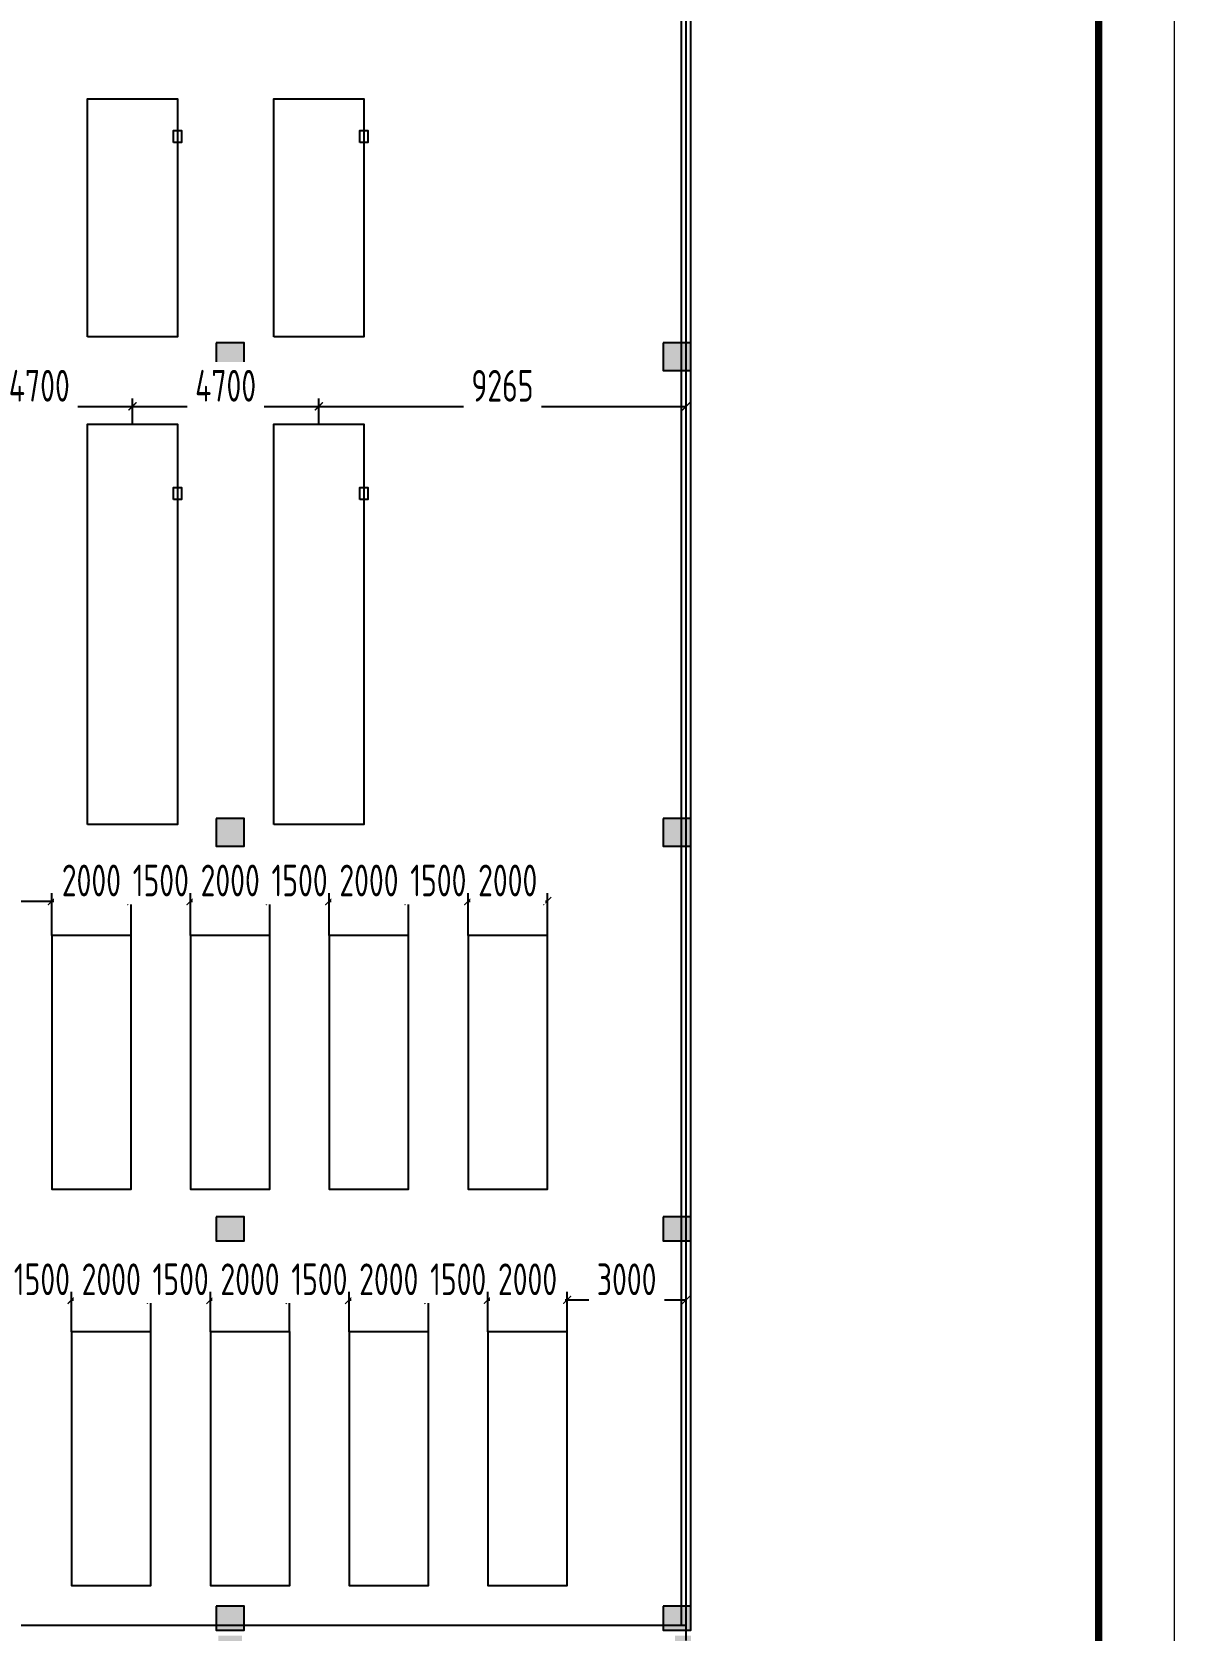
# Model space of a CAD drawing. Header units: inches. Extents: x -26985 to 86262, y -10753 to 149570.
# Drawn here: x 57431 to 86262, y 13367 to 53676 of the extents above; entities that cross this region are included whole.
import ezdxf

# ---------------------------------------------------------------- set-up
doc = ezdxf.new("R2010")
doc.units = ezdxf.units.IN
doc.header["$MEASUREMENT"] = 0
for name, color, linetype in [('COLUMN', 6, 'Continuous'), ('L-SM', 7, 'Continuous'), ('雨水管', 7, 'Continuous')]:
    doc.layers.add(name, color=color, linetype=linetype)
doc.styles.add('JY', font='gbenor.shx', dxfattribs={"width": 0.8, "bigfont": 'gbcbig.shx'})
doc.styles.add('JY-GB', font='gbenor.shx', dxfattribs={"width": 0.8, "bigfont": 'gbcbig.shx'})
doc.dimstyles.new('JY-800', dxfattribs={"dimscale": 400, "dimtxt": 2, "dimasz": 0.5, "dimexe": 0.5, "dimexo": 0, "dimgap": 0.3, "dimtad": 1, "dimdec": 0, "dimtxsty": 'JY-GB', "dimblk": 'ARCHTICK', "dimcen": 2.5, "dimclrd": 86, "dimclre": 86, "dimclrt": 7, "dimadec": 0, "dimazin": 0, "dimtfac": 1, "dimtdec": 0, "dimtmove": 0, "dimatfit": 3, "dimfxl": 1, "dimtfill": 1, "dimlwd": 25, "dimlwe": 25, "dimarcsym": 0})

# ---------------------------------------------------------------- blocks, each defined once
blk = doc.blocks.new('柱左')
at = {"layer": '雨水管'}
h = blk.add_hatch(color=256, dxfattribs=at)
h.paths.add_polyline_path([(26931, -42099), (26931, -42699), (27531, -42699), (27531, -42099)])
h.paths.add_polyline_path([(37351, -42099), (36751, -42099), (36751, -42699), (37351, -42699)])
h.paths.add_polyline_path([(47401, -42099), (46701, -42099), (46701, -42699), (47401, -42699)])
h.paths.add_polyline_path([(59401, -42699), (59401, -42099), (58701, -42099), (58701, -42699)])
h.paths.add_polyline_path([(68401, -42099), (67701, -42099), (67701, -42699), (68401, -42699)])
h.paths.add_polyline_path([(81461, -42699), (81461, -42099), (80761, -42099), (80761, -42699)])
h.paths.add_polyline_path([(82301, -42099), (81601, -42099), (81601, -42699), (82301, -42699)])
h.paths.add_polyline_path([(94901, -42099), (94201, -42099), (94201, -42699), (94901, -42699)])
h.paths.add_polyline_path([(102301, -42699), (102801, -42699), (102801, -42099), (102301, -42099)])
h.paths.add_polyline_path([(110851, -42699), (110851, -42099), (110251, -42099), (110251, -42699)])
h.paths.add_polyline_path([(110251, -52699), (110851, -52699), (110851, -52099), (110251, -52099)])
h.paths.add_polyline_path([(102801, -52699), (102801, -52099), (102301, -52099), (102301, -52699)])
h.paths.add_polyline_path([(94901, -52699), (94901, -52099), (94201, -52099), (94201, -52699)])
h.paths.add_polyline_path([(82301, -52099), (81601, -52099), (81601, -52699), (82301, -52699)])
h.paths.add_polyline_path([(81461, -52099), (80761, -52099), (80761, -52699), (81461, -52699)])
h.paths.add_polyline_path([(67701, -52099), (67701, -52699), (68401, -52699), (68401, -52099)])
h.paths.add_polyline_path([(58701, -52099), (58701, -52699), (59401, -52699), (59401, -52099)])
h.paths.add_polyline_path([(47401, -52699), (47401, -52099), (46701, -52099), (46701, -52699)])
h.paths.add_polyline_path([(36751, -52699), (37351, -52699), (37351, -52099), (36751, -52099)])
h.paths.add_polyline_path([(27531, -52099), (26931, -52099), (26931, -52699), (27531, -52699)])
h.paths.add_polyline_path([(26191, -52099), (26191, -52699), (26791, -52699), (26791, -52099)])
h.paths.add_polyline_path([(26191, -47699), (26791, -47699), (26791, -47099), (26191, -47099)])
h.paths.add_polyline_path([(26191, -62699), (26791, -62699), (26791, -62099), (26191, -62099)])
h.paths.add_polyline_path([(27531, -62099), (26931, -62099), (26931, -62699), (27531, -62699)])
h.paths.add_polyline_path([(36751, -62099), (36751, -62699), (37351, -62699), (37351, -62099)])
h.paths.add_polyline_path([(47401, -62699), (47401, -62099), (46701, -62099), (46701, -62699)])
h.paths.add_polyline_path([(58701, -62699), (59401, -62699), (59401, -62099), (58701, -62099)])
h.paths.add_polyline_path([(68401, -62099), (67701, -62099), (67701, -62699), (68401, -62699)])
h.paths.add_polyline_path([(82301, -62699), (82301, -62099), (81601, -62099), (81601, -62699)])
h.paths.add_polyline_path([(81461, -62099), (80761, -62099), (80761, -62699), (81461, -62699)])
h.paths.add_polyline_path([(94901, -62699), (94901, -62099), (94201, -62099), (94201, -62699)])
h.paths.add_polyline_path([(110851, -62699), (110851, -62099), (110251, -62099), (110251, -62699)])
h.paths.add_polyline_path([(110851, -72049), (110251, -72049), (110251, -72749), (110851, -72749)])
h.paths.add_polyline_path([(102301, -72749), (102801, -72749), (102801, -72049), (102301, -72049)])
h.paths.add_polyline_path([(94901, -72049), (94201, -72049), (94201, -72749), (94901, -72749)])
h.paths.add_polyline_path([(110251, -84019), (110851, -84019), (110851, -83319), (110251, -83319)])
h.paths.add_polyline_path([(102301, -84019), (102801, -84019), (102801, -83319), (102301, -83319)])
h.paths.add_polyline_path([(94901, -84019), (94901, -83319), (94201, -83319), (94201, -84019)])
h.paths.add_polyline_path([(81601, -84019), (82301, -84019), (82301, -83319), (81601, -83319)])
h.paths.add_polyline_path([(80861, -84019), (81461, -84019), (81461, -83619), (80861, -83619)])
h.paths.add_polyline_path([(81461, -80499), (81461, -80099), (80861, -80099), (80861, -80499)])
h.paths.add_polyline_path([(82301, -72049), (81601, -72049), (81601, -72749), (82301, -72749)])
h.paths.add_polyline_path([(80761, -72699), (81461, -72699), (81461, -72099), (80761, -72099)])
h.paths.add_polyline_path([(68401, -72749), (68401, -72049), (67701, -72049), (67701, -72749)])
h.paths.add_polyline_path([(72891, -80099), (72891, -80499), (73491, -80499), (73491, -80099)])
h.paths.add_polyline_path([(73491, -84019), (73491, -83619), (72891, -83619), (72891, -84019)])
h.paths.add_polyline_path([(67751, -84019), (68351, -84019), (68351, -83319), (67751, -83319)])
h.paths.add_polyline_path([(58701, -83319), (58701, -84019), (59401, -84019), (59401, -83319)])
h.paths.add_polyline_path([(59401, -72049), (58701, -72049), (58701, -72749), (59401, -72749)])
h.paths.add_polyline_path([(46701, -72749), (47401, -72749), (47401, -72049), (46701, -72049)])
h.paths.add_polyline_path([(47401, -83319), (46701, -83319), (46701, -84019), (47401, -84019)])
h.paths.add_polyline_path([(36751, -84019), (37351, -84019), (37351, -83319), (36751, -83319)])
h.paths.add_polyline_path([(37351, -72049), (36751, -72049), (36751, -72749), (37351, -72749)])
h.paths.add_polyline_path([(27531, -72049), (26931, -72049), (26931, -72749), (27531, -72749)])
h.paths.add_polyline_path([(26791, -72099), (26191, -72099), (26191, -72699), (26791, -72699)])
h.paths.add_polyline_path([(26791, -83619), (26191, -83619), (26191, -84019), (26791, -84019)])
h.paths.add_polyline_path([(27531, -83319), (26931, -83319), (26931, -84019), (27531, -84019)])
at = {"layer": 'COLUMN'}
for points in [[(27531, -72049), (26931, -72049), (26931, -72749), (27531, -72749)], [(37351, -72049), (36751, -72049), (36751, -72749), (37351, -72749)], [(47401, -72049), (46701, -72049), (46701, -72749), (47401, -72749)], [(59401, -72049), (58701, -72049), (58701, -72749), (59401, -72749)], [(27531, -83319), (26931, -83319), (26931, -84019), (27531, -84019)], [(37351, -83319), (36751, -83319), (36751, -84019), (37351, -84019)], [(47401, -83319), (46701, -83319), (46701, -84019), (47401, -84019)], [(59401, -83319), (58701, -83319), (58701, -84019), (59401, -84019)]]:
    blk.add_lwpolyline(points, close=True, dxfattribs=at)
blk = doc.blocks.new('模块一')
at = {"color": 3}
for points in [[(590395, 30450), (596795, 30450), (596795, 28450), (590395, 28450), (590395, 30450)], [(590395, 26950), (596795, 26950), (596795, 24950), (590395, 24950), (590395, 26950)], [(590395, 23450), (596795, 23450), (596795, 21450), (590395, 21450), (590395, 23450)], [(590395, 19950), (596795, 19950), (596795, 17950), (590395, 17950), (590395, 19950)]]:
    blk.add_lwpolyline(points, dxfattribs=at)
blk = doc.blocks.new('模块二')
at = {"color": 3}
for points in [[(600395, 29950), (606795, 29950), (606795, 27950), (600395, 27950), (600395, 29950)], [(600395, 26450), (606795, 26450), (606795, 24450), (600395, 24450), (600395, 26450)], [(600395, 22950), (606795, 22950), (606795, 20950), (600395, 20950), (600395, 22950)], [(600395, 19450), (606795, 19450), (606795, 17450), (600395, 17450), (600395, 19450)]]:
    blk.add_lwpolyline(points, dxfattribs=at)
blk = doc.blocks.new('模块三')
at = {"color": 6}
for points in [[(376395, -54331), (386495, -54331), (386495, -56601), (376395, -56601), (376395, -54331)], [(388695, -54331), (394695, -54331), (394695, -56601), (388695, -56601), (388695, -54331)], [(376395, -59031), (386495, -59031), (386495, -61301), (376395, -61301), (376395, -59031)], [(388695, -59031), (394695, -59031), (394695, -61301), (388695, -61301), (388695, -59031)]]:
    blk.add_lwpolyline(points, dxfattribs=at)
at = {"color": 1}
for points in [[(384595, -56501), (384895, -56501), (384895, -56701), (384595, -56701), (384595, -56501)], [(393595, -56501), (393895, -56501), (393895, -56701), (393595, -56701), (393595, -56501)], [(384595, -61201), (384895, -61201), (384895, -61401), (384595, -61401), (384595, -61201)], [(393595, -61201), (393895, -61201), (393895, -61401), (393595, -61401), (393595, -61201)]]:
    blk.add_lwpolyline(points, dxfattribs=at)
blk = doc.blocks.new('A1Z')
at = {"layer": 'L-SM', "color": 7, "const_width": 0.2}
blk.add_lwpolyline([(-584, 831), (10, 831), (10, -10), (-584, -10), (-584, 831)], dxfattribs=at)
at = {"layer": 'L-SM', "color": 4, "const_width": 1}
blk.add_lwpolyline([(0, 0), (-559, 0), (-559, 821), (0, 821), (0, 0)], dxfattribs=at)
at = {"layer": 'L-SM', "color": 7, "style": 'JY', "width": 0.8}
for tag, p, height in [('***纺织有限公司', (-83.45, 29.07), 4), ('**********', (-83.5, 20.86), 4), ('***********图', (-83.67, 13.23), 4), ('JY15000', (-56.45, 4.11), 3.5), ('ACS-01', (-26.45, 4.11), 3.5), ('暖通', (-125.39, 1.51), 4), ('0:000', (-111.61, 1.57), 3), ('方案', (-95.06, 1.66), 3), ('第一版', (-81, 1.25), 3)]:
    blk.add_attdef(tag, p, '', height=height, dxfattribs=at)
blk = doc.blocks.new('_ArchTick')
at = {"color": 0, "linetype": 'ByBlock', "const_width": 0.15}
blk.add_lwpolyline([(-0.5, -0.5), (0.5, 0.5)], dxfattribs=at)
blk = doc.blocks.new('*D147')
at = {"color": 86, "linetype": 'Continuous', "lineweight": 25, "transparency": 16777216}
for p, q in [((56931, 20887), (56931, 21894)), ((58431, 20887), (58431, 21894)), ((56931, 21694), (58431, 21694))]:
    blk.add_line(p, q, dxfattribs=at)
at = {"layer": 'Defpoints', "color": 0, "linetype": 'Continuous', "transparency": 16777216}
for p in [(56931, 20887), (58431, 20887)]:
    blk.add_point(p, dxfattribs=at)
at = {"color": 86, "linetype": 'Continuous', "lineweight": 25, "transparency": 16777216, "xscale": 200, "yscale": 200, "zscale": 200, "rotation": 180}
blk.add_blockref('_ArchTick', (56931, 21694), dxfattribs=at)
at = {"color": 86, "linetype": 'Continuous', "lineweight": 25, "transparency": 16777216, "xscale": 200, "yscale": 200, "zscale": 200}
blk.add_blockref('_ArchTick', (58431, 21694), dxfattribs=at)
at = {"color": 7, "linetype": 'Continuous', "lineweight": -3, "transparency": 16777216, "insert": (57681, 22214), "char_height": 800, "attachment_point": 5, "style": 'JY-GB', "bg_fill": 3, "box_fill_scale": 1.25, "bg_fill_color": 256, "bg_fill_true_color": 13158600, "bg_fill_transparency": 0}
blk.add_mtext('1500', dxfattribs=at)
at = {"layer": 'Defpoints', "color": 0, "linetype": 'Continuous', "transparency": 16777216}
blk.add_point((58431, 21694), dxfattribs=at)
blk = doc.blocks.new('*D148')
at = {"color": 86, "linetype": 'Continuous', "lineweight": 25, "transparency": 16777216}
for p, q in [((58431, 20887), (58431, 21894)), ((60431, 20887), (60431, 21894)), ((58431, 21694), (60431, 21694))]:
    blk.add_line(p, q, dxfattribs=at)
at = {"layer": 'Defpoints', "color": 0, "linetype": 'Continuous', "transparency": 16777216}
for p in [(58431, 20887), (60431, 20887)]:
    blk.add_point(p, dxfattribs=at)
at = {"color": 86, "linetype": 'Continuous', "lineweight": 25, "transparency": 16777216, "xscale": 200, "yscale": 200, "zscale": 200, "rotation": 180}
blk.add_blockref('_ArchTick', (58431, 21694), dxfattribs=at)
at = {"color": 86, "linetype": 'Continuous', "lineweight": 25, "transparency": 16777216, "xscale": 200, "yscale": 200, "zscale": 200}
blk.add_blockref('_ArchTick', (60431, 21694), dxfattribs=at)
at = {"color": 7, "linetype": 'Continuous', "lineweight": -3, "transparency": 16777216, "insert": (59431, 22214), "char_height": 800, "attachment_point": 5, "style": 'JY-GB', "bg_fill": 3, "box_fill_scale": 1.25, "bg_fill_color": 256, "bg_fill_true_color": 13158600, "bg_fill_transparency": 0}
blk.add_mtext('2000', dxfattribs=at)
at = {"layer": 'Defpoints', "color": 0, "linetype": 'Continuous', "transparency": 16777216}
blk.add_point((60431, 21694), dxfattribs=at)
blk = doc.blocks.new('*D149')
at = {"color": 86, "linetype": 'Continuous', "lineweight": 25, "transparency": 16777216}
for p, q in [((60431, 20887), (60431, 21894)), ((61931, 20887), (61931, 21894)), ((60431, 21694), (61931, 21694))]:
    blk.add_line(p, q, dxfattribs=at)
at = {"layer": 'Defpoints', "color": 0, "linetype": 'Continuous', "transparency": 16777216}
for p in [(60431, 20887), (61931, 20887)]:
    blk.add_point(p, dxfattribs=at)
at = {"color": 86, "linetype": 'Continuous', "lineweight": 25, "transparency": 16777216, "xscale": 200, "yscale": 200, "zscale": 200, "rotation": 180}
blk.add_blockref('_ArchTick', (60431, 21694), dxfattribs=at)
at = {"color": 86, "linetype": 'Continuous', "lineweight": 25, "transparency": 16777216, "xscale": 200, "yscale": 200, "zscale": 200}
blk.add_blockref('_ArchTick', (61931, 21694), dxfattribs=at)
at = {"color": 7, "linetype": 'Continuous', "lineweight": -3, "transparency": 16777216, "insert": (61181, 22214), "char_height": 800, "attachment_point": 5, "style": 'JY-GB', "bg_fill": 3, "box_fill_scale": 1.25, "bg_fill_color": 256, "bg_fill_true_color": 13158600, "bg_fill_transparency": 0}
blk.add_mtext('1500', dxfattribs=at)
at = {"layer": 'Defpoints', "color": 0, "linetype": 'Continuous', "transparency": 16777216}
blk.add_point((61931, 21694), dxfattribs=at)
blk = doc.blocks.new('*D150')
at = {"color": 86, "linetype": 'Continuous', "lineweight": 25, "transparency": 16777216}
for p, q in [((61931, 20887), (61931, 21894)), ((63931, 20887), (63931, 21894)), ((61931, 21694), (63931, 21694))]:
    blk.add_line(p, q, dxfattribs=at)
at = {"layer": 'Defpoints', "color": 0, "linetype": 'Continuous', "transparency": 16777216}
for p in [(61931, 20887), (63931, 20887)]:
    blk.add_point(p, dxfattribs=at)
at = {"color": 86, "linetype": 'Continuous', "lineweight": 25, "transparency": 16777216, "xscale": 200, "yscale": 200, "zscale": 200, "rotation": 180}
blk.add_blockref('_ArchTick', (61931, 21694), dxfattribs=at)
at = {"color": 86, "linetype": 'Continuous', "lineweight": 25, "transparency": 16777216, "xscale": 200, "yscale": 200, "zscale": 200}
blk.add_blockref('_ArchTick', (63931, 21694), dxfattribs=at)
at = {"color": 7, "linetype": 'Continuous', "lineweight": -3, "transparency": 16777216, "insert": (62931, 22214), "char_height": 800, "attachment_point": 5, "style": 'JY-GB', "bg_fill": 3, "box_fill_scale": 1.25, "bg_fill_color": 256, "bg_fill_true_color": 13158600, "bg_fill_transparency": 0}
blk.add_mtext('2000', dxfattribs=at)
at = {"layer": 'Defpoints', "color": 0, "linetype": 'Continuous', "transparency": 16777216}
blk.add_point((63931, 21694), dxfattribs=at)
blk = doc.blocks.new('*D151')
at = {"color": 86, "linetype": 'Continuous', "lineweight": 25, "transparency": 16777216}
for p, q in [((63931, 20887), (63931, 21894)), ((65431, 20887), (65431, 21894)), ((63931, 21694), (65431, 21694))]:
    blk.add_line(p, q, dxfattribs=at)
at = {"layer": 'Defpoints', "color": 0, "linetype": 'Continuous', "transparency": 16777216}
for p in [(63931, 20887), (65431, 20887)]:
    blk.add_point(p, dxfattribs=at)
at = {"color": 86, "linetype": 'Continuous', "lineweight": 25, "transparency": 16777216, "xscale": 200, "yscale": 200, "zscale": 200, "rotation": 180}
blk.add_blockref('_ArchTick', (63931, 21694), dxfattribs=at)
at = {"color": 86, "linetype": 'Continuous', "lineweight": 25, "transparency": 16777216, "xscale": 200, "yscale": 200, "zscale": 200}
blk.add_blockref('_ArchTick', (65431, 21694), dxfattribs=at)
at = {"color": 7, "linetype": 'Continuous', "lineweight": -3, "transparency": 16777216, "insert": (64681, 22214), "char_height": 800, "attachment_point": 5, "style": 'JY-GB', "bg_fill": 3, "box_fill_scale": 1.25, "bg_fill_color": 256, "bg_fill_true_color": 13158600, "bg_fill_transparency": 0}
blk.add_mtext('1500', dxfattribs=at)
at = {"layer": 'Defpoints', "color": 0, "linetype": 'Continuous', "transparency": 16777216}
blk.add_point((65431, 21694), dxfattribs=at)
blk = doc.blocks.new('*D152')
at = {"color": 86, "linetype": 'Continuous', "lineweight": 25, "transparency": 16777216}
for p, q in [((65431, 20887), (65431, 21894)), ((67431, 20887), (67431, 21894)), ((65431, 21694), (67431, 21694))]:
    blk.add_line(p, q, dxfattribs=at)
at = {"layer": 'Defpoints', "color": 0, "linetype": 'Continuous', "transparency": 16777216}
for p in [(65431, 20887), (67431, 20887)]:
    blk.add_point(p, dxfattribs=at)
at = {"color": 86, "linetype": 'Continuous', "lineweight": 25, "transparency": 16777216, "xscale": 200, "yscale": 200, "zscale": 200, "rotation": 180}
blk.add_blockref('_ArchTick', (65431, 21694), dxfattribs=at)
at = {"color": 86, "linetype": 'Continuous', "lineweight": 25, "transparency": 16777216, "xscale": 200, "yscale": 200, "zscale": 200}
blk.add_blockref('_ArchTick', (67431, 21694), dxfattribs=at)
at = {"color": 7, "linetype": 'Continuous', "lineweight": -3, "transparency": 16777216, "insert": (66431, 22214), "char_height": 800, "attachment_point": 5, "style": 'JY-GB', "bg_fill": 3, "box_fill_scale": 1.25, "bg_fill_color": 256, "bg_fill_true_color": 13158600, "bg_fill_transparency": 0}
blk.add_mtext('2000', dxfattribs=at)
at = {"layer": 'Defpoints', "color": 0, "linetype": 'Continuous', "transparency": 16777216}
blk.add_point((67431, 21694), dxfattribs=at)
blk = doc.blocks.new('*D153')
at = {"color": 86, "linetype": 'Continuous', "lineweight": 25, "transparency": 16777216}
for p, q in [((67431, 20887), (67431, 21894)), ((68931, 20887), (68931, 21894)), ((67431, 21694), (68931, 21694))]:
    blk.add_line(p, q, dxfattribs=at)
at = {"layer": 'Defpoints', "color": 0, "linetype": 'Continuous', "transparency": 16777216}
for p in [(67431, 20887), (68931, 20887)]:
    blk.add_point(p, dxfattribs=at)
at = {"color": 86, "linetype": 'Continuous', "lineweight": 25, "transparency": 16777216, "xscale": 200, "yscale": 200, "zscale": 200, "rotation": 180}
blk.add_blockref('_ArchTick', (67431, 21694), dxfattribs=at)
at = {"color": 86, "linetype": 'Continuous', "lineweight": 25, "transparency": 16777216, "xscale": 200, "yscale": 200, "zscale": 200}
blk.add_blockref('_ArchTick', (68931, 21694), dxfattribs=at)
at = {"color": 7, "linetype": 'Continuous', "lineweight": -3, "transparency": 16777216, "insert": (68181, 22214), "char_height": 800, "attachment_point": 5, "style": 'JY-GB', "bg_fill": 3, "box_fill_scale": 1.25, "bg_fill_color": 256, "bg_fill_true_color": 13158600, "bg_fill_transparency": 0}
blk.add_mtext('1500', dxfattribs=at)
at = {"layer": 'Defpoints', "color": 0, "linetype": 'Continuous', "transparency": 16777216}
blk.add_point((68931, 21694), dxfattribs=at)
blk = doc.blocks.new('*D154')
at = {"color": 86, "linetype": 'Continuous', "lineweight": 25, "transparency": 16777216}
for p, q in [((68931, 20887), (68931, 21894)), ((70931, 20887), (70931, 21894)), ((68931, 21694), (70931, 21694))]:
    blk.add_line(p, q, dxfattribs=at)
at = {"layer": 'Defpoints', "color": 0, "linetype": 'Continuous', "transparency": 16777216}
for p in [(68931, 20887), (70931, 20887)]:
    blk.add_point(p, dxfattribs=at)
at = {"color": 86, "linetype": 'Continuous', "lineweight": 25, "transparency": 16777216, "xscale": 200, "yscale": 200, "zscale": 200, "rotation": 180}
blk.add_blockref('_ArchTick', (68931, 21694), dxfattribs=at)
at = {"color": 86, "linetype": 'Continuous', "lineweight": 25, "transparency": 16777216, "xscale": 200, "yscale": 200, "zscale": 200}
blk.add_blockref('_ArchTick', (70931, 21694), dxfattribs=at)
at = {"color": 7, "linetype": 'Continuous', "lineweight": -3, "transparency": 16777216, "insert": (69931, 22214), "char_height": 800, "attachment_point": 5, "style": 'JY-GB', "bg_fill": 3, "box_fill_scale": 1.25, "bg_fill_color": 256, "bg_fill_true_color": 13158600, "bg_fill_transparency": 0}
blk.add_mtext('2000', dxfattribs=at)
at = {"layer": 'Defpoints', "color": 0, "linetype": 'Continuous', "transparency": 16777216}
blk.add_point((70931, 21694), dxfattribs=at)
blk = doc.blocks.new('*D155')
at = {"color": 86, "linetype": 'Continuous', "lineweight": 25, "transparency": 16777216}
for p, q in [((70931, 20887), (70931, 21894)), ((73931, 20928), (73931, 21894)), ((70931, 21694), (73931, 21694))]:
    blk.add_line(p, q, dxfattribs=at)
at = {"layer": 'Defpoints', "color": 0, "linetype": 'Continuous', "transparency": 16777216}
for p in [(73931, 21694), (70931, 20887), (73931, 20928)]:
    blk.add_point(p, dxfattribs=at)
at = {"color": 86, "linetype": 'Continuous', "lineweight": 25, "transparency": 16777216, "xscale": 200, "yscale": 200, "zscale": 200, "rotation": 180}
blk.add_blockref('_ArchTick', (70931, 21694), dxfattribs=at)
at = {"color": 86, "linetype": 'Continuous', "lineweight": 25, "transparency": 16777216, "xscale": 200, "yscale": 200, "zscale": 200}
blk.add_blockref('_ArchTick', (73931, 21694), dxfattribs=at)
at = {"color": 7, "linetype": 'Continuous', "lineweight": -3, "transparency": 16777216, "insert": (72431, 22214), "char_height": 800, "attachment_point": 5, "style": 'JY-GB', "bg_fill": 3, "box_fill_scale": 1.25, "bg_fill_color": 256, "bg_fill_true_color": 13158600, "bg_fill_transparency": 0}
blk.add_mtext('3000', dxfattribs=at)
blk = doc.blocks.new('*D187')
at = {"color": 86, "linetype": 'Continuous', "lineweight": 25, "transparency": 16777216}
for p, q in [((54431, 30887), (54431, 31953)), ((57931, 30887), (57931, 31953)), ((54431, 31753), (57931, 31753))]:
    blk.add_line(p, q, dxfattribs=at)
at = {"layer": 'Defpoints', "color": 0, "linetype": 'Continuous', "transparency": 16777216}
for p in [(57931, 31753), (54431, 30887), (57931, 30887)]:
    blk.add_point(p, dxfattribs=at)
at = {"color": 86, "linetype": 'Continuous', "lineweight": 25, "transparency": 16777216, "xscale": 200, "yscale": 200, "zscale": 200, "rotation": 180}
blk.add_blockref('_ArchTick', (54431, 31753), dxfattribs=at)
at = {"color": 86, "linetype": 'Continuous', "lineweight": 25, "transparency": 16777216, "xscale": 200, "yscale": 200, "zscale": 200}
blk.add_blockref('_ArchTick', (57931, 31753), dxfattribs=at)
at = {"color": 7, "linetype": 'Continuous', "lineweight": -3, "transparency": 16777216, "insert": (56181, 32273), "char_height": 800, "attachment_point": 5, "style": 'JY-GB', "bg_fill": 3, "box_fill_scale": 1.25, "bg_fill_color": 256, "bg_fill_true_color": 13158600, "bg_fill_transparency": 0}
blk.add_mtext('3500', dxfattribs=at)
blk = doc.blocks.new('*D188')
at = {"color": 86, "linetype": 'Continuous', "lineweight": 25, "transparency": 16777216}
for p, q in [((57931, 30887), (57931, 31953)), ((59931, 30887), (59931, 31953)), ((57931, 31753), (59931, 31753))]:
    blk.add_line(p, q, dxfattribs=at)
at = {"layer": 'Defpoints', "color": 0, "linetype": 'Continuous', "transparency": 16777216}
for p in [(57931, 30887), (59931, 30887)]:
    blk.add_point(p, dxfattribs=at)
at = {"color": 86, "linetype": 'Continuous', "lineweight": 25, "transparency": 16777216, "xscale": 200, "yscale": 200, "zscale": 200, "rotation": 180}
blk.add_blockref('_ArchTick', (57931, 31753), dxfattribs=at)
at = {"color": 86, "linetype": 'Continuous', "lineweight": 25, "transparency": 16777216, "xscale": 200, "yscale": 200, "zscale": 200}
blk.add_blockref('_ArchTick', (59931, 31753), dxfattribs=at)
at = {"color": 7, "linetype": 'Continuous', "lineweight": -3, "transparency": 16777216, "insert": (58931, 32273), "char_height": 800, "attachment_point": 5, "style": 'JY-GB', "bg_fill": 3, "box_fill_scale": 1.25, "bg_fill_color": 256, "bg_fill_true_color": 13158600, "bg_fill_transparency": 0}
blk.add_mtext('2000', dxfattribs=at)
at = {"layer": 'Defpoints', "color": 0, "linetype": 'Continuous', "transparency": 16777216}
blk.add_point((59931, 31753), dxfattribs=at)
blk = doc.blocks.new('*D189')
at = {"color": 86, "linetype": 'Continuous', "lineweight": 25, "transparency": 16777216}
for p, q in [((59931, 30887), (59931, 31953)), ((61431, 30887), (61431, 31953)), ((59931, 31753), (61431, 31753))]:
    blk.add_line(p, q, dxfattribs=at)
at = {"layer": 'Defpoints', "color": 0, "linetype": 'Continuous', "transparency": 16777216}
for p in [(59931, 30887), (61431, 30887)]:
    blk.add_point(p, dxfattribs=at)
at = {"color": 86, "linetype": 'Continuous', "lineweight": 25, "transparency": 16777216, "xscale": 200, "yscale": 200, "zscale": 200, "rotation": 180}
blk.add_blockref('_ArchTick', (59931, 31753), dxfattribs=at)
at = {"color": 86, "linetype": 'Continuous', "lineweight": 25, "transparency": 16777216, "xscale": 200, "yscale": 200, "zscale": 200}
blk.add_blockref('_ArchTick', (61431, 31753), dxfattribs=at)
at = {"color": 7, "linetype": 'Continuous', "lineweight": -3, "transparency": 16777216, "insert": (60681, 32273), "char_height": 800, "attachment_point": 5, "style": 'JY-GB', "bg_fill": 3, "box_fill_scale": 1.25, "bg_fill_color": 256, "bg_fill_true_color": 13158600, "bg_fill_transparency": 0}
blk.add_mtext('1500', dxfattribs=at)
at = {"layer": 'Defpoints', "color": 0, "linetype": 'Continuous', "transparency": 16777216}
blk.add_point((61431, 31753), dxfattribs=at)
blk = doc.blocks.new('*D190')
at = {"color": 86, "linetype": 'Continuous', "lineweight": 25, "transparency": 16777216}
for p, q in [((61431, 30887), (61431, 31953)), ((63431, 30887), (63431, 31953)), ((61431, 31753), (63431, 31753))]:
    blk.add_line(p, q, dxfattribs=at)
at = {"layer": 'Defpoints', "color": 0, "linetype": 'Continuous', "transparency": 16777216}
for p in [(61431, 30887), (63431, 30887)]:
    blk.add_point(p, dxfattribs=at)
at = {"color": 86, "linetype": 'Continuous', "lineweight": 25, "transparency": 16777216, "xscale": 200, "yscale": 200, "zscale": 200, "rotation": 180}
blk.add_blockref('_ArchTick', (61431, 31753), dxfattribs=at)
at = {"color": 86, "linetype": 'Continuous', "lineweight": 25, "transparency": 16777216, "xscale": 200, "yscale": 200, "zscale": 200}
blk.add_blockref('_ArchTick', (63431, 31753), dxfattribs=at)
at = {"color": 7, "linetype": 'Continuous', "lineweight": -3, "transparency": 16777216, "insert": (62431, 32273), "char_height": 800, "attachment_point": 5, "style": 'JY-GB', "bg_fill": 3, "box_fill_scale": 1.25, "bg_fill_color": 256, "bg_fill_true_color": 13158600, "bg_fill_transparency": 0}
blk.add_mtext('2000', dxfattribs=at)
at = {"layer": 'Defpoints', "color": 0, "linetype": 'Continuous', "transparency": 16777216}
blk.add_point((63431, 31753), dxfattribs=at)
blk = doc.blocks.new('*D191')
at = {"color": 86, "linetype": 'Continuous', "lineweight": 25, "transparency": 16777216}
for p, q in [((63431, 30887), (63431, 31953)), ((64931, 30887), (64931, 31953)), ((63431, 31753), (64931, 31753))]:
    blk.add_line(p, q, dxfattribs=at)
at = {"layer": 'Defpoints', "color": 0, "linetype": 'Continuous', "transparency": 16777216}
for p in [(63431, 30887), (64931, 30887)]:
    blk.add_point(p, dxfattribs=at)
at = {"color": 86, "linetype": 'Continuous', "lineweight": 25, "transparency": 16777216, "xscale": 200, "yscale": 200, "zscale": 200, "rotation": 180}
blk.add_blockref('_ArchTick', (63431, 31753), dxfattribs=at)
at = {"color": 86, "linetype": 'Continuous', "lineweight": 25, "transparency": 16777216, "xscale": 200, "yscale": 200, "zscale": 200}
blk.add_blockref('_ArchTick', (64931, 31753), dxfattribs=at)
at = {"color": 7, "linetype": 'Continuous', "lineweight": -3, "transparency": 16777216, "insert": (64181, 32273), "char_height": 800, "attachment_point": 5, "style": 'JY-GB', "bg_fill": 3, "box_fill_scale": 1.25, "bg_fill_color": 256, "bg_fill_true_color": 13158600, "bg_fill_transparency": 0}
blk.add_mtext('1500', dxfattribs=at)
at = {"layer": 'Defpoints', "color": 0, "linetype": 'Continuous', "transparency": 16777216}
blk.add_point((64931, 31753), dxfattribs=at)
blk = doc.blocks.new('*D192')
at = {"color": 86, "linetype": 'Continuous', "lineweight": 25, "transparency": 16777216}
for p, q in [((64931, 30887), (64931, 31953)), ((66931, 30887), (66931, 31953)), ((64931, 31753), (66931, 31753))]:
    blk.add_line(p, q, dxfattribs=at)
at = {"layer": 'Defpoints', "color": 0, "linetype": 'Continuous', "transparency": 16777216}
for p in [(64931, 30887), (66931, 30887)]:
    blk.add_point(p, dxfattribs=at)
at = {"color": 86, "linetype": 'Continuous', "lineweight": 25, "transparency": 16777216, "xscale": 200, "yscale": 200, "zscale": 200, "rotation": 180}
blk.add_blockref('_ArchTick', (64931, 31753), dxfattribs=at)
at = {"color": 86, "linetype": 'Continuous', "lineweight": 25, "transparency": 16777216, "xscale": 200, "yscale": 200, "zscale": 200}
blk.add_blockref('_ArchTick', (66931, 31753), dxfattribs=at)
at = {"color": 7, "linetype": 'Continuous', "lineweight": -3, "transparency": 16777216, "insert": (65931, 32273), "char_height": 800, "attachment_point": 5, "style": 'JY-GB', "bg_fill": 3, "box_fill_scale": 1.25, "bg_fill_color": 256, "bg_fill_true_color": 13158600, "bg_fill_transparency": 0}
blk.add_mtext('2000', dxfattribs=at)
at = {"layer": 'Defpoints', "color": 0, "linetype": 'Continuous', "transparency": 16777216}
blk.add_point((66931, 31753), dxfattribs=at)
blk = doc.blocks.new('*D193')
at = {"color": 86, "linetype": 'Continuous', "lineweight": 25, "transparency": 16777216}
for p, q in [((66931, 30887), (66931, 31953)), ((68431, 30887), (68431, 31953)), ((66931, 31753), (68431, 31753))]:
    blk.add_line(p, q, dxfattribs=at)
at = {"layer": 'Defpoints', "color": 0, "linetype": 'Continuous', "transparency": 16777216}
for p in [(66931, 30887), (68431, 30887)]:
    blk.add_point(p, dxfattribs=at)
at = {"color": 86, "linetype": 'Continuous', "lineweight": 25, "transparency": 16777216, "xscale": 200, "yscale": 200, "zscale": 200, "rotation": 180}
blk.add_blockref('_ArchTick', (66931, 31753), dxfattribs=at)
at = {"color": 86, "linetype": 'Continuous', "lineweight": 25, "transparency": 16777216, "xscale": 200, "yscale": 200, "zscale": 200}
blk.add_blockref('_ArchTick', (68431, 31753), dxfattribs=at)
at = {"color": 7, "linetype": 'Continuous', "lineweight": -3, "transparency": 16777216, "insert": (67681, 32273), "char_height": 800, "attachment_point": 5, "style": 'JY-GB', "bg_fill": 3, "box_fill_scale": 1.25, "bg_fill_color": 256, "bg_fill_true_color": 13158600, "bg_fill_transparency": 0}
blk.add_mtext('1500', dxfattribs=at)
at = {"layer": 'Defpoints', "color": 0, "linetype": 'Continuous', "transparency": 16777216}
blk.add_point((68431, 31753), dxfattribs=at)
blk = doc.blocks.new('*D194')
at = {"color": 86, "linetype": 'Continuous', "lineweight": 25, "transparency": 16777216}
for p, q in [((68431, 30887), (68431, 31953)), ((70431, 30887), (70431, 31953)), ((68431, 31753), (70431, 31753))]:
    blk.add_line(p, q, dxfattribs=at)
at = {"layer": 'Defpoints', "color": 0, "linetype": 'Continuous', "transparency": 16777216}
for p in [(68431, 30887), (70431, 30887)]:
    blk.add_point(p, dxfattribs=at)
at = {"color": 86, "linetype": 'Continuous', "lineweight": 25, "transparency": 16777216, "xscale": 200, "yscale": 200, "zscale": 200, "rotation": 180}
blk.add_blockref('_ArchTick', (68431, 31753), dxfattribs=at)
at = {"color": 86, "linetype": 'Continuous', "lineweight": 25, "transparency": 16777216, "xscale": 200, "yscale": 200, "zscale": 200}
blk.add_blockref('_ArchTick', (70431, 31753), dxfattribs=at)
at = {"color": 7, "linetype": 'Continuous', "lineweight": -3, "transparency": 16777216, "insert": (69431, 32273), "char_height": 800, "attachment_point": 5, "style": 'JY-GB', "bg_fill": 3, "box_fill_scale": 1.25, "bg_fill_color": 256, "bg_fill_true_color": 13158600, "bg_fill_transparency": 0}
blk.add_mtext('2000', dxfattribs=at)
at = {"layer": 'Defpoints', "color": 0, "linetype": 'Continuous', "transparency": 16777216}
blk.add_point((70431, 31753), dxfattribs=at)
blk = doc.blocks.new('*D206')
at = {"color": 86, "linetype": 'Continuous', "lineweight": 25, "transparency": 16777216}
for p, q in [((55266, 43787), (55266, 44432)), ((59966, 43787), (59966, 44432)), ((55266, 44232), (59966, 44232))]:
    blk.add_line(p, q, dxfattribs=at)
at = {"layer": 'Defpoints', "color": 0, "linetype": 'Continuous', "transparency": 16777216}
for p in [(59966, 44232), (55266, 43787), (59966, 43787)]:
    blk.add_point(p, dxfattribs=at)
at = {"color": 86, "linetype": 'Continuous', "lineweight": 25, "transparency": 16777216, "xscale": 200, "yscale": 200, "zscale": 200, "rotation": 180}
blk.add_blockref('_ArchTick', (55266, 44232), dxfattribs=at)
at = {"color": 86, "linetype": 'Continuous', "lineweight": 25, "transparency": 16777216, "xscale": 200, "yscale": 200, "zscale": 200}
blk.add_blockref('_ArchTick', (59966, 44232), dxfattribs=at)
at = {"color": 7, "linetype": 'Continuous', "lineweight": -3, "transparency": 16777216, "insert": (57616, 44752), "char_height": 800, "attachment_point": 5, "style": 'JY-GB', "bg_fill": 3, "box_fill_scale": 1.25, "bg_fill_color": 256, "bg_fill_true_color": 13158600, "bg_fill_transparency": 0}
blk.add_mtext('4700', dxfattribs=at)
blk = doc.blocks.new('*D207')
at = {"color": 86, "linetype": 'Continuous', "lineweight": 25, "transparency": 16777216}
for p, q in [((59966, 43787), (59966, 44432)), ((64666, 43787), (64666, 44432)), ((59966, 44232), (64666, 44232))]:
    blk.add_line(p, q, dxfattribs=at)
at = {"layer": 'Defpoints', "color": 0, "linetype": 'Continuous', "transparency": 16777216}
for p in [(64666, 44232), (59966, 43787), (64666, 43787)]:
    blk.add_point(p, dxfattribs=at)
at = {"color": 86, "linetype": 'Continuous', "lineweight": 25, "transparency": 16777216, "xscale": 200, "yscale": 200, "zscale": 200, "rotation": 180}
blk.add_blockref('_ArchTick', (59966, 44232), dxfattribs=at)
at = {"color": 86, "linetype": 'Continuous', "lineweight": 25, "transparency": 16777216, "xscale": 200, "yscale": 200, "zscale": 200}
blk.add_blockref('_ArchTick', (64666, 44232), dxfattribs=at)
at = {"color": 7, "linetype": 'Continuous', "lineweight": -3, "transparency": 16777216, "insert": (62316, 44752), "char_height": 800, "attachment_point": 5, "style": 'JY-GB', "bg_fill": 3, "box_fill_scale": 1.25, "bg_fill_color": 256, "bg_fill_true_color": 13158600, "bg_fill_transparency": 0}
blk.add_mtext('4700', dxfattribs=at)
blk = doc.blocks.new('*D208')
at = {"color": 86, "linetype": 'Continuous', "lineweight": 25, "transparency": 16777216}
for p, q in [((64666, 43787), (64666, 44432)), ((73931, 43787), (73931, 44432)), ((64666, 44232), (73931, 44232))]:
    blk.add_line(p, q, dxfattribs=at)
at = {"layer": 'Defpoints', "color": 0, "linetype": 'Continuous', "transparency": 16777216}
for p in [(73931, 44232), (64666, 43787), (73931, 43787)]:
    blk.add_point(p, dxfattribs=at)
at = {"color": 86, "linetype": 'Continuous', "lineweight": 25, "transparency": 16777216, "xscale": 200, "yscale": 200, "zscale": 200, "rotation": 180}
blk.add_blockref('_ArchTick', (64666, 44232), dxfattribs=at)
at = {"color": 86, "linetype": 'Continuous', "lineweight": 25, "transparency": 16777216, "xscale": 200, "yscale": 200, "zscale": 200}
blk.add_blockref('_ArchTick', (73931, 44232), dxfattribs=at)
at = {"color": 7, "linetype": 'Continuous', "lineweight": -3, "transparency": 16777216, "insert": (69299, 44752), "char_height": 800, "attachment_point": 5, "style": 'JY-GB', "bg_fill": 3, "box_fill_scale": 1.25, "bg_fill_color": 256, "bg_fill_true_color": 13158600, "bg_fill_transparency": 0}
blk.add_mtext('9265', dxfattribs=at)

msp = doc.modelspace()

# ---------------------------------------------------------------- linework, layer by layer
at = {"color": 0, "linetype": 'Continuous', "lineweight": -3}
for p, q in [((73811.4, 13486.9), (73811.4, 139656.9)), ((74051.4, 13486.9), (74051.4, 139656.9))]:
    msp.add_line(p, q, dxfattribs=at)
at = {"color": 1, "linetype": 'Continuous', "lineweight": -3}
for p, q in [((73931.4, 13106.9), (73931.4, 139656.9)), ((-9568.6, 13486.9), (73931.4, 13486.9))]:
    msp.add_line(p, q, dxfattribs=at)

# ---------------------------------------------------------------- block references
at = {"rotation": 90}
msp.add_blockref('模块三', (4500.6, -342708.6), dxfattribs=at)
at = {"xscale": -1, "rotation": 90}
for name in ['模块一', '模块二']:
    msp.add_blockref(name, (88381.8, 621282.4), dxfattribs=at)
at = {"layer": 'L-SM', "color": 7, "linetype": 'Continuous', "lineweight": -3, "xscale": 190.5877338592113, "yscale": 190.5877338592113, "zscale": 190.5877338592113}
msp.add_blockref('A1Z', (84337.5, -8827.8), dxfattribs=at)
at = {"layer": '雨水管', "rotation": 90}
msp.add_blockref('柱左', (-9967.7, -13564.5), dxfattribs=at)

# ---------------------------------------------------------------- next in the draw order: dimensions: what is measured, and where the dimension line sits
at = {"color": 0, "linetype": 'Continuous', "lineweight": -3}
for base, p1, p2, picture, middle in [((59966.4, 44231.9), (55266.4, 43786.9), (59966.4, 43786.9), '*D206', (57616.4, 44751.9)), ((57931.4, 31753.4), (54431.4, 30886.9), (57931.4, 30886.9), '*D187', (56181.4, 32273.4)), ((58431.4, 21694.3), (56931.4, 20886.9), (58431.4, 20886.9), '*D147', (57681.4, 22214.3))]:
    dim = msp.add_linear_dim(base=base, p1=p1, p2=p2, dimstyle='JY-800', override={"dimtmove": 1}, dxfattribs=at)
    dim.commit()
    dim.dimension.update_dxf_attribs({"geometry": picture, "text_midpoint": middle})

# ---------------------------------------------------------------- next in the draw order: dimensions: what is measured, and where the dimension line sits
for base, p1, p2, picture, middle in [((64666.4, 44231.9), (59966.4, 43786.9), (64666.4, 43786.9), '*D207', (62316.4, 44751.9)), ((59931.4, 31753.4), (57931.4, 30886.9), (59931.4, 30886.9), '*D188', (58931.4, 32273.4)), ((60431.4, 21694.3), (58431.4, 20886.9), (60431.4, 20886.9), '*D148', (59431.4, 22214.3))]:
    dim = msp.add_linear_dim(base=base, p1=p1, p2=p2, dimstyle='JY-800', override={"dimtmove": 1}, dxfattribs=at)
    dim.commit()
    dim.dimension.update_dxf_attribs({"geometry": picture, "text_midpoint": middle})

# ---------------------------------------------------------------- next in the draw order: dimensions: what is measured, and where the dimension line sits
for base, p1, p2, picture, middle in [((73931.4, 44231.9), (64666.4, 43786.9), (73931.4, 43786.9), '*D208', (69298.9, 44751.9)), ((61431.4, 31753.4), (59931.4, 30886.9), (61431.4, 30886.9), '*D189', (60681.4, 32273.4)), ((61931.4, 21694.3), (60431.4, 20886.9), (61931.4, 20886.9), '*D149', (61181.4, 22214.3))]:
    dim = msp.add_linear_dim(base=base, p1=p1, p2=p2, dimstyle='JY-800', override={"dimtmove": 1}, dxfattribs=at)
    dim.commit()
    dim.dimension.update_dxf_attribs({"geometry": picture, "text_midpoint": middle})

# ---------------------------------------------------------------- next in the draw order: dimensions: what is measured, and where the dimension line sits
for base, p1, p2, picture, middle in [((63431.4, 31753.4), (61431.4, 30886.9), (63431.4, 30886.9), '*D190', (62431.4, 32273.4)), ((63931.4, 21694.3), (61931.4, 20886.9), (63931.4, 20886.9), '*D150', (62931.4, 22214.3))]:
    dim = msp.add_linear_dim(base=base, p1=p1, p2=p2, dimstyle='JY-800', override={"dimtmove": 1}, dxfattribs=at)
    dim.commit()
    dim.dimension.update_dxf_attribs({"geometry": picture, "text_midpoint": middle})

# ---------------------------------------------------------------- next in the draw order: dimensions: what is measured, and where the dimension line sits
for base, p1, p2, picture, middle in [((64931.4, 31753.4), (63431.4, 30886.9), (64931.4, 30886.9), '*D191', (64181.4, 32273.4)), ((65431.4, 21694.3), (63931.4, 20886.9), (65431.4, 20886.9), '*D151', (64681.4, 22214.3))]:
    dim = msp.add_linear_dim(base=base, p1=p1, p2=p2, dimstyle='JY-800', override={"dimtmove": 1}, dxfattribs=at)
    dim.commit()
    dim.dimension.update_dxf_attribs({"geometry": picture, "text_midpoint": middle})

# ---------------------------------------------------------------- next in the draw order: dimensions: what is measured, and where the dimension line sits
for base, p1, p2, picture, middle in [((66931.4, 31753.4), (64931.4, 30886.9), (66931.4, 30886.9), '*D192', (65931.4, 32273.4)), ((67431.4, 21694.3), (65431.4, 20886.9), (67431.4, 20886.9), '*D152', (66431.4, 22214.3))]:
    dim = msp.add_linear_dim(base=base, p1=p1, p2=p2, dimstyle='JY-800', override={"dimtmove": 1}, dxfattribs=at)
    dim.commit()
    dim.dimension.update_dxf_attribs({"geometry": picture, "text_midpoint": middle})

# ---------------------------------------------------------------- next in the draw order: dimensions: what is measured, and where the dimension line sits
for base, p1, p2, picture, middle in [((68431.4, 31753.4), (66931.4, 30886.9), (68431.4, 30886.9), '*D193', (67681.4, 32273.4)), ((68931.4, 21694.3), (67431.4, 20886.9), (68931.4, 20886.9), '*D153', (68181.4, 22214.3))]:
    dim = msp.add_linear_dim(base=base, p1=p1, p2=p2, dimstyle='JY-800', override={"dimtmove": 1}, dxfattribs=at)
    dim.commit()
    dim.dimension.update_dxf_attribs({"geometry": picture, "text_midpoint": middle})

# ---------------------------------------------------------------- next in the draw order: dimensions: what is measured, and where the dimension line sits
for base, p1, p2, picture, middle in [((70431.4, 31753.4), (68431.4, 30886.9), (70431.4, 30886.9), '*D194', (69431.4, 32273.4)), ((70931.4, 21694.3), (68931.4, 20886.9), (70931.4, 20886.9), '*D154', (69931.4, 22214.3))]:
    dim = msp.add_linear_dim(base=base, p1=p1, p2=p2, dimstyle='JY-800', override={"dimtmove": 1}, dxfattribs=at)
    dim.commit()
    dim.dimension.update_dxf_attribs({"geometry": picture, "text_midpoint": middle})

# ---------------------------------------------------------------- next in the draw order: dimensions: what is measured, and where the dimension line sits
dim = msp.add_linear_dim(base=(73931.4, 21694.3), p1=(70931.4, 20886.9), p2=(73931.4, 20927.9), dimstyle='JY-800', override={"dimtmove": 1}, dxfattribs=at)
dim.commit()
dim.dimension.update_dxf_attribs({"geometry": '*D155', "text_midpoint": (72431.4, 22214.3)})

doc.saveas('drawing.dxf')
